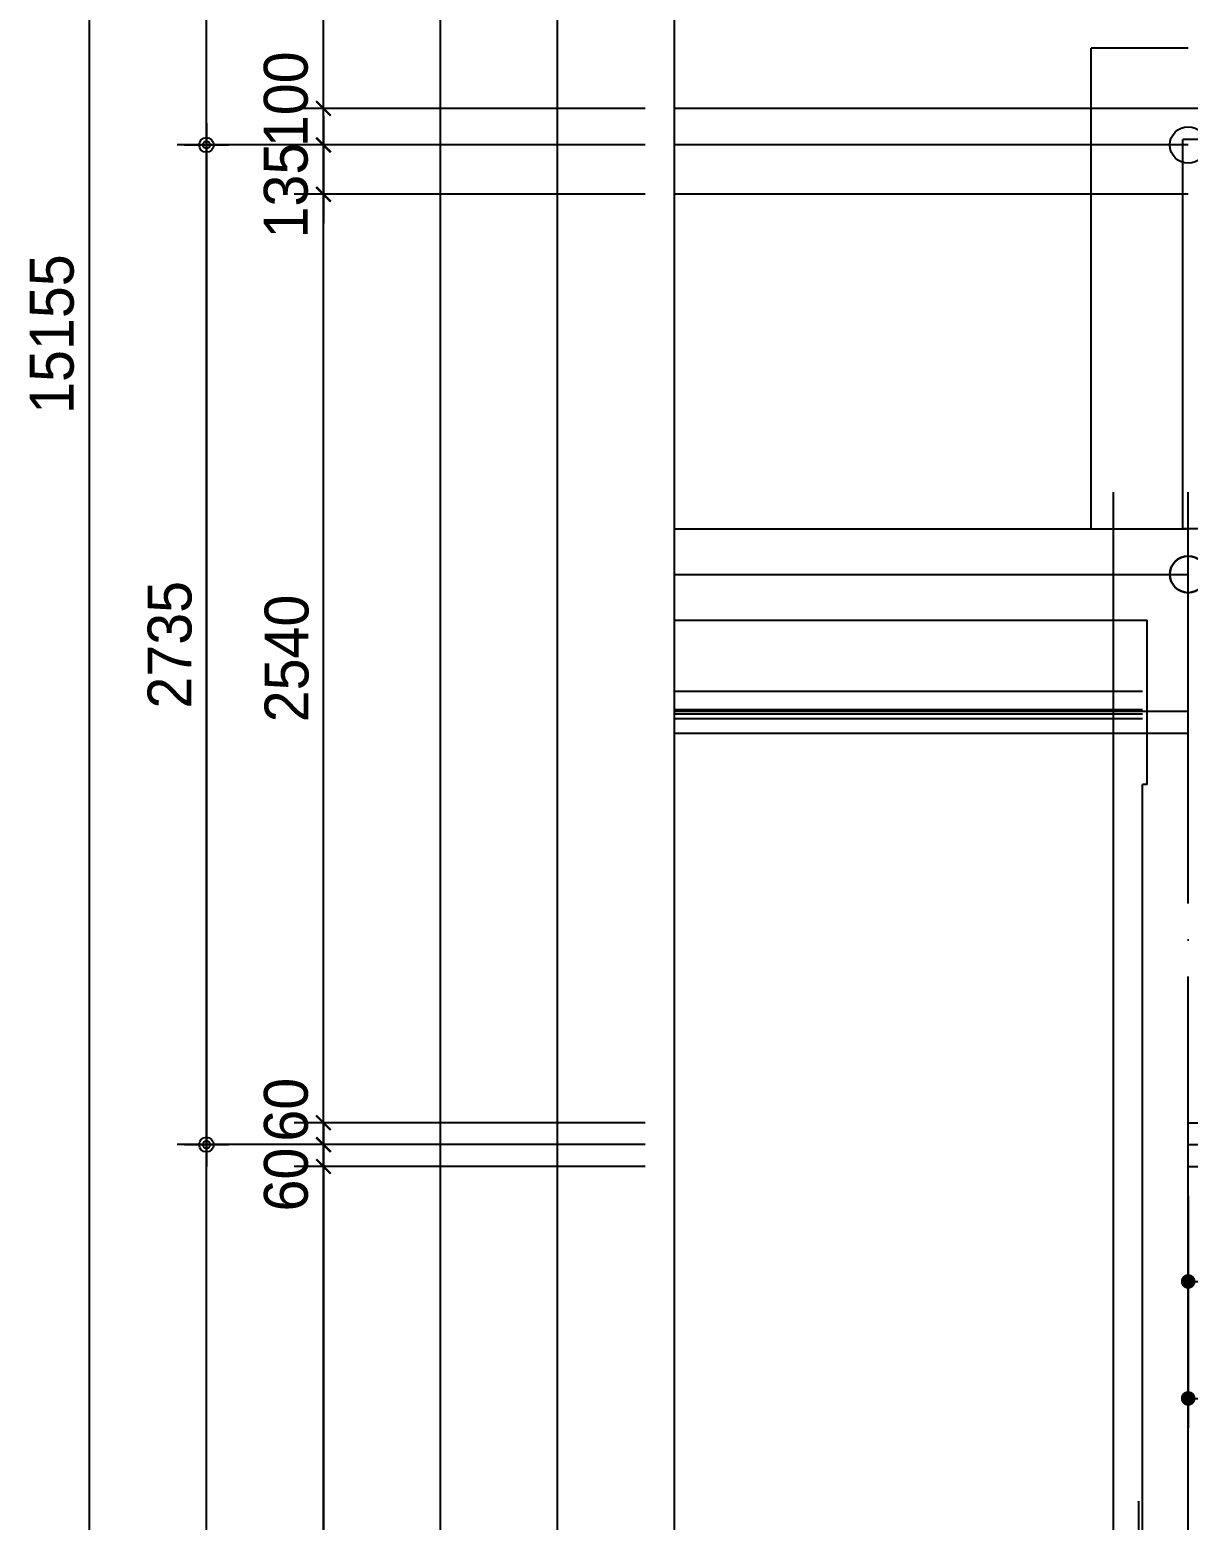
# Model space of a CAD drawing. Header units: millimetres. Extents: x 0 to 92204, y -190080 to 23760.
# Drawn here: x 7712 to 10880, y -15320 to -11242 of the extents above; entities that cross this region are included whole.
import ezdxf
from ezdxf.xclip import XClip

# ---------------------------------------------------------------- set-up
doc = ezdxf.new("R2010")
doc.units = ezdxf.units.MM
doc.header["$LTSCALE"] = 100
doc.header["$XCLIPFRAME"] = 0
doc.linetypes.add('AUDIT_D_220706163347-0', pattern=[0])
doc.linetypes.add('CEN', pattern=[62, 60, -1, 0, -1])
doc.layers.get('defpoints').update_dxf_attribs({"color": 139})
for name, color, linetype in [('AA-XXXX-DIMS', 7, 'Continuous'), ('CEN_CON', 1, 'CEN'), ('CEN_WALL', 12, 'CEN'), ('CONC', 2, 'Continuous'), ('DIM', 7, 'AUDIT_D_220706163347-0'), ('MC', 135, 'Continuous'), ('WAL_DRY', 7, 'Continuous')]:
    doc.layers.add(name, color=color, linetype=linetype)
doc.layers.add('AA-XXXX-MC', color=153, linetype='AUDIT_D_220706163347-0', plot=False)
doc.layers.add('Defpoint', color=135, linetype='Continuous', plot=False)
doc.styles.add('HAUD01', font='Dotum.ttf')
doc.styles.add('맑은 고딕', font='malgun.ttf')
doc.styles.add('맑은고딕', font='malgun.ttf', dxfattribs={"width": 0.9})
doc.dimstyles.new('DIM_40', dxfattribs={"dimscale": 40, "dimtxt": 3, "dimasz": 1, "dimexe": 2, "dimexo": 2, "dimgap": 1, "dimtad": 1, "dimdec": 0, "dimzin": 0, "dimdsep": 46, "dimtxsty": '맑은고딕', "dimblk1": 'DIMDOT', "dimblk2": 'DIMDOT', "dimsah": 1, "dimcen": 0.09, "dimdle": 2, "dimclrd": 7, "dimclre": 7, "dimclrt": 3, "dimadec": 0, "dimazin": 0, "dimtfac": 1, "dimtdec": 0, "dimtix": 1, "dimtmove": 2, "dimatfit": 3, "dimldrblk": 'DIMDOT', "dimfxl": 2, "dimtolj": 1, "dimtzin": 0, "dimarcsym": 0})
doc.dimstyles.new('MCDIM_40', dxfattribs={"dimscale": 40, "dimtxt": 3, "dimasz": 1, "dimexe": 2, "dimexo": 2, "dimgap": 1, "dimtad": 1, "dimdec": 0, "dimzin": 0, "dimdsep": 46, "dimtxsty": '맑은고딕', "dimblk1": 'ARCHTICK', "dimblk2": 'ARCHTICK', "dimsah": 1, "dimcen": 0.09, "dimdle": 2, "dimclrd": 7, "dimclre": 7, "dimclrt": 3, "dimadec": 0, "dimazin": 0, "dimtfac": 1, "dimtdec": 0, "dimtix": 1, "dimtmove": 2, "dimatfit": 3, "dimldrblk": 'ARCHTICK', "dimfxl": 1, "dimtolj": 1, "dimtzin": 0, "dimarcsym": 0})
doc.dimstyles.new('NDIM40-in', dxfattribs={"dimscale": 40, "dimtxt": 2.4, "dimasz": 1, "dimexe": 2, "dimexo": 2, "dimgap": 1.2, "dimtad": 1, "dimdec": 0, "dimrnd": 0.25, "dimzin": 0, "dimdsep": 46, "dimtxsty": '맑은 고딕', "dimblk": 'DOT', "dimcen": 5, "dimclrd": 256, "dimclre": 256, "dimclrt": 3, "dimadec": 0, "dimazin": 0, "dimtfac": 1, "dimtdec": 0, "dimtix": 1, "dimtmove": 2, "dimatfit": 1, "dimldrblk": 'DIMDOT', "dimfxl": 0, "dimtolj": 1, "dimtzin": 0, "dimarcsym": 0})

# ---------------------------------------------------------------- blocks, each defined once
blk = doc.blocks.new('U-76B(기본)', base_point=(218292.1, 9215.4))
at = {"layer": 'CEN_WALL'}
blk.add_line((209152.1, 19750.4), (209152.1, 18915.4), dxfattribs=at)
at = {"layer": 'CONC'}
for p, q in [((210837.1, 19765.4), (211902.1, 19765.4)), ((210837.1, 19638.4), (210837.1, 19765.4)), ((211902.1, 17245.4), (211902.1, 19765.4))]:
    blk.add_line(p, q, dxfattribs=at)
at = {"layer": 'Defpoint'}
blk.add_circle((211887.1, 19750.4), 50, dxfattribs=at)
at = {"layer": 'MC'}
for p, q in [((209092.1, 19750.4), (209092.1, 18915.4)), ((209212.1, 19750.4), (209212.1, 18915.4))]:
    blk.add_line(p, q, dxfattribs=at)
blk = doc.blocks.new('U-76A(기본)', base_point=(206307.1, 38575.4))
at = {"layer": 'CEN_CON'}
for p, q in [((206307.1, 38275.4), (206307.1, 45600.4)), ((208742.1, 45375.4), (206307.1, 45375.4))]:
    blk.add_line(p, q, dxfattribs=at)
at = {"layer": 'CEN_WALL'}
blk.add_line((206307.1, 45000.4), (208201.2, 45000.4), dxfattribs=at)
at = {"layer": 'CONC'}
for p, q in [((209122.1, 45500.4), (206307.1, 45500.4)), ((208982.1, 45250.4), (206419.1, 45250.4)), ((206419.1, 44800.4), (206419.1, 45250.4)), ((206419.1, 44800.4), (206432.1, 44800.4)), ((206432.1, 42690.4), (206432.1, 44800.4))]:
    blk.add_line(p, q, dxfattribs=at)
at = {"layer": 'Defpoint'}
blk.add_circle((206307.1, 45375.4), 50, dxfattribs=at)
at = {"layer": 'MC'}
for p, q in [((206512.1, 45600.4), (206512.1, 42380.4)), ((206307.1, 44940.4), (208201.2, 44940.4)), ((206442.1, 38275.4), (206442.1, 42840.4))]:
    blk.add_line(p, q, dxfattribs=at)
at = {"layer": 'WAL_DRY'}
for p, q in [((206432.1, 45055.4), (208077.1, 45055.4)), ((206432.1, 45005.4), (208077.1, 45005.4)), ((206432.1, 44992.9), (208064.6, 44992.9)), ((206432.1, 44980.4), (208052.1, 44980.4))]:
    blk.add_line(p, q, dxfattribs=at)
blk = doc.blocks.new('DIMDOT')
at = {"layer": 'AA-XXXX-DIMS'}
for p, q in [((0, -1.5), (0, 1.5)), ((-1.5, 0), (1.5, 0))]:
    blk.add_line(p, q, dxfattribs=at)
for radius in [0.5, 0.25]:
    blk.add_circle((0, 0), radius, dxfattribs=at)
blk = doc.blocks.new('*D3030')
at = {"layer": 'defpoints', "color": 0, "transparency": 16777216}
for p in [(7874.9, -28137.1), (9474.9, -28137.1), (9474.9, -43292.1)]:
    blk.add_point(p, dxfattribs=at)
at = {"layer": 'DIM', "color": 7, "lineweight": -2, "transparency": 16777216}
for p, q in [((9394.9, -28137.1), (7794.9, -28137.1)), ((7874.9, -43252.1), (7874.9, -28177.1)), ((9394.9, -43292.1), (7794.9, -43292.1))]:
    blk.add_line(p, q, dxfattribs=at)
at = {"layer": 'DIM', "color": 7, "lineweight": -2, "transparency": 16777216, "xscale": 40, "yscale": 40, "zscale": 40}
for p, rotation in [((7874.9, -28137.1), 90), ((7874.9, -43292.1), 270)]:
    blk.add_blockref('DIMDOT', p, dxfattribs=dict(at, rotation=rotation))
at = {"layer": 'DIM', "color": 3, "transparency": 16777216, "insert": (7772.6, -35834.6), "char_height": 120, "attachment_point": 5, "rotation": 90, "style": 'HAUD01'}
blk.add_mtext('\\A1;15155', dxfattribs=at)
blk = doc.blocks.new('*D3032')
at = {"layer": 'defpoints', "color": 0, "transparency": 16777216}
for p in [(8194.9, -38052.1), (9474.9, -38052.1), (9474.9, -41612.1)]:
    blk.add_point(p, dxfattribs=at)
at = {"layer": 'DIM', "color": 7, "lineweight": -2, "transparency": 16777216}
for p, q in [((9394.9, -38052.1), (8114.9, -38052.1)), ((8194.9, -41572.1), (8194.9, -38092.1)), ((9394.9, -41612.1), (8114.9, -41612.1))]:
    blk.add_line(p, q, dxfattribs=at)
at = {"layer": 'DIM', "color": 7, "lineweight": -2, "transparency": 16777216, "xscale": 40, "yscale": 40, "zscale": 40}
for p, rotation in [((8194.9, -38052.1), 90), ((8194.9, -41612.1), 270)]:
    blk.add_blockref('DIMDOT', p, dxfattribs=dict(at, rotation=rotation))
at = {"layer": 'DIM', "color": 3, "transparency": 16777216, "insert": (8094.8, -39832.1), "char_height": 120, "attachment_point": 5, "rotation": 90, "style": 'HAUD01'}
blk.add_mtext('\\A1;3560', dxfattribs=at)
blk = doc.blocks.new('*D3033')
at = {"layer": 'defpoints', "color": 0, "transparency": 16777216}
for p in [(8194.9, -33157.1), (9474.9, -33157.1), (9474.9, -35317.1)]:
    blk.add_point(p, dxfattribs=at)
at = {"layer": 'DIM', "color": 7, "lineweight": -2, "transparency": 16777216}
for p, q in [((9394.9, -33157.1), (8114.9, -33157.1)), ((8194.9, -35277.1), (8194.9, -33197.1)), ((9394.9, -35317.1), (8114.9, -35317.1))]:
    blk.add_line(p, q, dxfattribs=at)
at = {"layer": 'DIM', "color": 7, "lineweight": -2, "transparency": 16777216, "xscale": 40, "yscale": 40, "zscale": 40}
for p, rotation in [((8194.9, -33157.1), 90), ((8194.9, -35317.1), 270)]:
    blk.add_blockref('DIMDOT', p, dxfattribs=dict(at, rotation=rotation))
at = {"layer": 'DIM', "color": 3, "transparency": 16777216, "insert": (8094.8, -34237.1), "char_height": 120, "attachment_point": 5, "rotation": 90, "style": 'HAUD01'}
blk.add_mtext('\\A1;2160', dxfattribs=at)
blk = doc.blocks.new('_ArchTick')
at = {"color": 0, "linetype": 'ByBlock', "const_width": 0.15}
blk.add_lwpolyline([(-0.5, -0.5), (0.5, 0.5)], dxfattribs=at)
blk = doc.blocks.new('*D3037')
at = {"layer": 'defpoints', "color": 0, "transparency": 16777216}
for p in [(8514.9, -35217.1), (9474.9, -35217.1), (9474.9, -35317.1)]:
    blk.add_point(p, dxfattribs=at)
at = {"layer": 'DIM', "color": 7, "lineweight": -2, "transparency": 16777216}
for p, q in [((8514.9, -35397.1), (8514.9, -35137.1)), ((9394.9, -35217.1), (8434.9, -35217.1)), ((9394.9, -35317.1), (8434.9, -35317.1))]:
    blk.add_line(p, q, dxfattribs=at)
at = {"layer": 'DIM', "color": 7, "lineweight": -2, "transparency": 16777216, "xscale": 40, "yscale": 40, "zscale": 40}
for p, rotation in [((8514.9, -35217.1), 90), ((8514.9, -35317.1), 270)]:
    blk.add_blockref('_ArchTick', p, dxfattribs=dict(at, rotation=rotation))
at = {"layer": 'DIM', "color": 3, "transparency": 16777216, "insert": (8412.6, -35192.2), "char_height": 120, "attachment_point": 5, "rotation": 90, "style": 'HAUD01'}
blk.add_mtext('\\A1;100', dxfattribs=at)
blk = doc.blocks.new('*D3038')
at = {"layer": 'defpoints', "color": 0, "transparency": 16777216}
for p in [(8514.9, -33217.1), (9474.9, -33217.1), (9474.9, -35217.1)]:
    blk.add_point(p, dxfattribs=at)
at = {"layer": 'DIM', "color": 7, "lineweight": -2, "transparency": 16777216}
for p, q in [((8514.9, -35297.1), (8514.9, -33137.1)), ((9394.9, -33217.1), (8434.9, -33217.1)), ((9394.9, -35217.1), (8434.9, -35217.1))]:
    blk.add_line(p, q, dxfattribs=at)
at = {"layer": 'DIM', "color": 7, "lineweight": -2, "transparency": 16777216, "xscale": 40, "yscale": 40, "zscale": 40}
for p, rotation in [((8514.9, -33217.1), 90), ((8514.9, -35217.1), 270)]:
    blk.add_blockref('_ArchTick', p, dxfattribs=dict(at, rotation=rotation))
at = {"layer": 'DIM', "color": 3, "transparency": 16777216, "insert": (8414.8, -34217.1), "char_height": 120, "attachment_point": 5, "rotation": 90, "style": 'HAUD01'}
blk.add_mtext('\\A1;2000', dxfattribs=at)
blk = doc.blocks.new('*D3070')
at = {"layer": 'defpoints', "color": 0, "transparency": 16777216}
for p in [(8514.9, -35452.1), (9474.9, -35452.1), (9474.9, -37992.1)]:
    blk.add_point(p, dxfattribs=at)
at = {"layer": 'DIM', "color": 7, "lineweight": -2, "transparency": 16777216}
for p, q in [((8514.9, -38072.1), (8514.9, -35372.1)), ((9394.9, -35452.1), (8434.9, -35452.1)), ((9394.9, -37992.1), (8434.9, -37992.1))]:
    blk.add_line(p, q, dxfattribs=at)
at = {"layer": 'DIM', "color": 7, "lineweight": -2, "transparency": 16777216, "xscale": 40, "yscale": 40, "zscale": 40}
for p, rotation in [((8514.9, -35452.1), 90), ((8514.9, -37992.1), 270)]:
    blk.add_blockref('_ArchTick', p, dxfattribs=dict(at, rotation=rotation))
at = {"layer": 'DIM', "color": 3, "transparency": 16777216, "insert": (8414.8, -36722.1), "char_height": 120, "attachment_point": 5, "rotation": 90, "style": 'HAUD01'}
blk.add_mtext('\\A1;2540', dxfattribs=at)
blk = doc.blocks.new('*D3071')
at = {"layer": 'defpoints', "color": 0, "transparency": 16777216}
for p in [(9474.9, -37992.1), (8514.9, -38052.1), (9474.9, -38052.1)]:
    blk.add_point(p, dxfattribs=at)
at = {"layer": 'DIM', "color": 7, "lineweight": -2, "transparency": 16777216}
for p, q in [((8514.9, -37992.1), (8514.9, -37952.1)), ((9394.9, -37992.1), (8434.9, -37992.1)), ((8514.9, -37992.1), (8514.9, -38052.1)), ((9394.9, -38052.1), (8434.9, -38052.1)), ((8514.9, -38052.1), (8514.9, -38092.1))]:
    blk.add_line(p, q, dxfattribs=at)
at = {"layer": 'DIM', "color": 7, "lineweight": -2, "transparency": 16777216, "xscale": 40, "yscale": 40, "zscale": 40}
for p, rotation in [((8514.9, -37992.1), 270), ((8514.9, -38052.1), 90)]:
    blk.add_blockref('_ArchTick', p, dxfattribs=dict(at, rotation=rotation))
at = {"layer": 'DIM', "color": 3, "transparency": 16777216, "insert": (8412.9, -37956.6), "char_height": 120, "attachment_point": 5, "rotation": 90, "style": 'HAUD01'}
blk.add_mtext('\\A1;60', dxfattribs=at)
blk = doc.blocks.new('*D3072')
at = {"layer": 'defpoints', "color": 0, "transparency": 16777216}
for p in [(9474.9, -38112.1), (8514.9, -41412.1), (9474.9, -41412.1)]:
    blk.add_point(p, dxfattribs=at)
at = {"layer": 'DIM', "color": 7, "lineweight": -2, "transparency": 16777216}
for p, q in [((8514.9, -38032.1), (8514.9, -41492.1)), ((9394.9, -38112.1), (8434.9, -38112.1)), ((9394.9, -41412.1), (8434.9, -41412.1))]:
    blk.add_line(p, q, dxfattribs=at)
at = {"layer": 'DIM', "color": 7, "lineweight": -2, "transparency": 16777216, "xscale": 40, "yscale": 40, "zscale": 40}
for p, rotation in [((8514.9, -38112.1), 90), ((8514.9, -41412.1), 270)]:
    blk.add_blockref('_ArchTick', p, dxfattribs=dict(at, rotation=rotation))
at = {"layer": 'DIM', "color": 3, "transparency": 16777216, "insert": (8414.8, -39762.1), "char_height": 120, "attachment_point": 5, "rotation": 90, "style": 'HAUD01'}
blk.add_mtext('\\A1;3300', dxfattribs=at)
blk = doc.blocks.new('*D3074')
at = {"layer": 'defpoints', "color": 0, "transparency": 16777216}
for p in [(9474.9, -35317.1), (8194.9, -38052.1), (9474.9, -38052.1)]:
    blk.add_point(p, dxfattribs=at)
at = {"layer": 'DIM', "color": 7, "lineweight": -2, "transparency": 16777216}
for p, q in [((9394.9, -35317.1), (8114.9, -35317.1)), ((8194.9, -35357.1), (8194.9, -38012.1)), ((9394.9, -38052.1), (8114.9, -38052.1))]:
    blk.add_line(p, q, dxfattribs=at)
at = {"layer": 'DIM', "color": 7, "lineweight": -2, "transparency": 16777216, "xscale": 40, "yscale": 40, "zscale": 40}
for p, rotation in [((8194.9, -35317.1), 90), ((8194.9, -38052.1), 270)]:
    blk.add_blockref('DIMDOT', p, dxfattribs=dict(at, rotation=rotation))
at = {"layer": 'DIM', "color": 3, "transparency": 16777216, "insert": (8094.8, -36684.6), "char_height": 120, "attachment_point": 5, "rotation": 90, "style": 'HAUD01'}
blk.add_mtext('\\A1;2735', dxfattribs=at)
blk = doc.blocks.new('*D3076')
at = {"layer": 'defpoints', "color": 0, "transparency": 16777216}
for p in [(8514.9, -38052.1), (9474.9, -38052.1), (9474.9, -38112.1)]:
    blk.add_point(p, dxfattribs=at)
at = {"layer": 'DIM', "color": 7, "lineweight": -2, "transparency": 16777216}
for p, q in [((8514.9, -38052.1), (8514.9, -38012.1)), ((9394.9, -38052.1), (8434.9, -38052.1)), ((8514.9, -38112.1), (8514.9, -38052.1)), ((9394.9, -38112.1), (8434.9, -38112.1)), ((8514.9, -38112.1), (8514.9, -38152.1))]:
    blk.add_line(p, q, dxfattribs=at)
at = {"layer": 'DIM', "color": 7, "lineweight": -2, "transparency": 16777216, "xscale": 40, "yscale": 40, "zscale": 40}
for p, rotation in [((8514.9, -38052.1), 270), ((8514.9, -38112.1), 90)]:
    blk.add_blockref('_ArchTick', p, dxfattribs=dict(at, rotation=rotation))
at = {"layer": 'DIM', "color": 3, "transparency": 16777216, "insert": (8412.9, -38147.6), "char_height": 120, "attachment_point": 5, "rotation": 90, "style": 'HAUD01'}
blk.add_mtext('\\A1;60', dxfattribs=at)
blk = doc.blocks.new('*D3077')
at = {"layer": 'defpoints', "color": 0, "transparency": 16777216}
for p in [(9474.9, -35317.1), (8514.9, -35452.1), (9474.9, -35452.1)]:
    blk.add_point(p, dxfattribs=at)
at = {"layer": 'DIM', "color": 7, "lineweight": -2, "transparency": 16777216}
for p, q in [((8514.9, -35237.1), (8514.9, -35532.1)), ((9394.9, -35317.1), (8434.9, -35317.1)), ((9394.9, -35452.1), (8434.9, -35452.1))]:
    blk.add_line(p, q, dxfattribs=at)
at = {"layer": 'DIM', "color": 7, "lineweight": -2, "transparency": 16777216, "xscale": 40, "yscale": 40, "zscale": 40}
for p, rotation in [((8514.9, -35317.1), 90), ((8514.9, -35452.1), 270)]:
    blk.add_blockref('_ArchTick', p, dxfattribs=dict(at, rotation=rotation))
at = {"layer": 'DIM', "color": 3, "transparency": 16777216, "insert": (8412.6, -35442), "char_height": 120, "attachment_point": 5, "rotation": 90, "style": 'HAUD01'}
blk.add_mtext('\\A1;135', dxfattribs=at)
blk = doc.blocks.new('CO-102-MF', base_point=(243441.5, -43595.4))
at = {"layer": 'CONC'}
for p in [(277166.5, -46690.4), (277431.5, -45375.4)]:
    blk.add_line(p, (277166.5, -45375.4), dxfattribs=at)
at = {"layer": 'Defpoint'}
blk.add_circle((277431.5, -46815.4), 50, dxfattribs=at)
blk = doc.blocks.new('_Dot')
at = {"color": 0, "linetype": 'ByBlock', "lineweight": -2}
blk.add_line((-0.5, 0), (-1, 0), dxfattribs=at)
at = {"color": 0, "linetype": 'ByBlock', "const_width": 0.5}
blk.add_lwpolyline([(-0.25, 0, 1), (0.25, 0, 1)], format="xyb", close=True, dxfattribs=at)
blk = doc.blocks.new('*D263')
at = {"layer": 'defpoints', "color": 0, "transparency": 16777216}
for p in [(10880, -14352.1), (11615, -14352.1), (11615, -14666.5)]:
    blk.add_point(p, dxfattribs=at)
at = {"layer": 'DIM', "lineweight": -2, "transparency": 16777216}
for p, q in [((10880, -14432.1), (10880, -14746.5)), ((11615, -14432.1), (11615, -14746.5)), ((10920, -14666.5), (11575, -14666.5))]:
    blk.add_line(p, q, dxfattribs=at)
at = {"layer": 'DIM', "lineweight": -2, "transparency": 16777216, "xscale": 40, "yscale": 40, "zscale": 40, "rotation": 180}
blk.add_blockref('_Dot', (10880, -14666.5), dxfattribs=at)
at = {"layer": 'DIM', "lineweight": -2, "transparency": 16777216, "xscale": 40, "yscale": 40, "zscale": 40}
blk.add_blockref('_Dot', (11615, -14666.5), dxfattribs=at)
at = {"layer": 'DIM', "color": 3, "transparency": 16777216, "insert": (11247.5, -14568.9), "char_height": 96, "attachment_point": 5, "style": '맑은 고딕'}
blk.add_mtext('\\A1;735', dxfattribs=at)
blk = doc.blocks.new('*D270')
at = {"layer": 'defpoints', "color": 0, "transparency": 16777216}
for p in [(10880, -14352.1), (12870, -14352.1), (12870, -14986.5)]:
    blk.add_point(p, dxfattribs=at)
at = {"layer": 'DIM', "lineweight": -2, "transparency": 16777216}
for p, q in [((10880, -14432.1), (10880, -15066.5)), ((12870, -14432.1), (12870, -15066.5)), ((10920, -14986.5), (12830, -14986.5))]:
    blk.add_line(p, q, dxfattribs=at)
at = {"layer": 'DIM', "lineweight": -2, "transparency": 16777216, "xscale": 40, "yscale": 40, "zscale": 40, "rotation": 180}
blk.add_blockref('_Dot', (10880, -14986.5), dxfattribs=at)
at = {"layer": 'DIM', "lineweight": -2, "transparency": 16777216, "xscale": 40, "yscale": 40, "zscale": 40}
blk.add_blockref('_Dot', (12870, -14986.5), dxfattribs=at)
at = {"layer": 'DIM', "color": 3, "transparency": 16777216, "insert": (11875, -14888.6), "char_height": 96, "attachment_point": 5, "style": '맑은 고딕'}
blk.add_mtext('\\A1;1990', dxfattribs=at)
blk = doc.blocks.new('DIM-1108')
at = {"layer": 'DIM'}
for base, p1, p2, angle, dimstyle, override, picture, middle in [((7874.9, -28137.1), (9474.9, -43292.1), (9474.9, -28137.1), 90, 'DIM_40', {"dimscale": 40, "dimtxsty": 'HAUD01'}, '*D3030', (7772.6, -35834.6)), ((8514.9, -35217.1), (9474.9, -35317.1), (9474.9, -35217.1), 90, 'MCDIM_40', {"dimtxsty": 'HAUD01'}, '*D3037', (8412.6, -35192.2)), ((8514.9, -35452.1), (9474.9, -35317.1), (9474.9, -35452.1), 270, 'MCDIM_40', {"dimtxsty": 'HAUD01'}, '*D3077', (8412.6, -35442)), ((8514.9, -38052.1), (9474.9, -37992.1), (9474.9, -38052.1), 270, 'MCDIM_40', {"dimtxsty": 'HAUD01'}, '*D3071', (8412.9, -37956.6)), ((8514.9, -38052.1), (9474.9, -38112.1), (9474.9, -38052.1), 90, 'MCDIM_40', {"dimtxsty": 'HAUD01'}, '*D3076', (8412.9, -38147.6))]:
    dim = blk.add_linear_dim(base=base, p1=p1, p2=p2, angle=angle, dimstyle=dimstyle, override=override, dxfattribs=at)
    dim.commit()
    dim.dimension.update_dxf_attribs({"geometry": picture, "text_midpoint": middle, "dimtype": 128})
for base, p1, p2, angle, dimstyle, override, picture, middle in [((8194.9, -33157.1), (9474.9, -35317.1), (9474.9, -33157.1), 90, 'DIM_40', {"dimscale": 40, "dimtxsty": 'HAUD01'}, '*D3033', (8094.8, -34237.1)), ((8514.9, -33217.1), (9474.9, -35217.1), (9474.9, -33217.1), 90, 'MCDIM_40', {"dimtxsty": 'HAUD01'}, '*D3038', (8414.8, -34217.1)), ((8194.9, -38052.1), (9474.9, -35317.1), (9474.9, -38052.1), 270, 'DIM_40', {"dimscale": 40, "dimtxsty": 'HAUD01'}, '*D3074', (8094.8, -36684.6)), ((8514.9, -35452.1), (9474.9, -37992.1), (9474.9, -35452.1), 90, 'MCDIM_40', {"dimtxsty": 'HAUD01'}, '*D3070', (8414.8, -36722.1)), ((8194.9, -38052.1), (9474.9, -41612.1), (9474.9, -38052.1), 90, 'DIM_40', {"dimscale": 40, "dimtxsty": 'HAUD01'}, '*D3032', (8094.8, -39832.1)), ((8514.9, -41412.1), (9474.9, -38112.1), (9474.9, -41412.1), 270, 'MCDIM_40', {"dimtxsty": 'HAUD01'}, '*D3072', (8414.8, -39762.1))]:
    dim = blk.add_linear_dim(base=base, p1=p1, p2=p2, angle=angle, dimstyle=dimstyle, override=override, dxfattribs=at)
    dim.commit()
    dim.dimension.update_dxf_attribs({"geometry": picture, "text_midpoint": middle})

msp = doc.modelspace()

# ---------------------------------------------------------------- linework, layer by layer
at = {"layer": 'AA-XXXX-MC'}
for p, q in [((13285, -11457.1), (9474.9, -11457.1)), ((10880, -11692.1), (9474.9, -11692.1))]:
    msp.add_line(p, q, dxfattribs=at)
at = {"layer": 'CEN_CON'}
msp.add_line((10880, -11557.1), (9474.9, -11557.1), dxfattribs=at)
at = {"layer": 'defpoints'}
for points in [[(23315, -21432.1), (7874.9, -21432.1), (7874.9, -1905.5), (23315, -1905.5)], [(22995, -21112.1), (8194.9, -21112.1), (8194.9, -2225.5), (22995, -2225.5)], [(22675, -20792.1), (8514.9, -20792.1), (8514.9, -2545.5), (22675, -2545.5)], [(22355, -20472.1), (8834.9, -20472.1), (8834.9, -2865.5), (22355, -2865.5)], [(22035, -20152.1), (9154.9, -20152.1), (9154.9, -3185.5), (22035, -3185.5)], [(21715, -19832.1), (9474.9, -19832.1), (9474.9, -3505.5), (21715, -3505.5)]]:
    msp.add_lwpolyline(points, close=True, dxfattribs=at)

# ---------------------------------------------------------------- block references
msp.add_blockref('DIM-1108', (0, 23760))
ref = msp.add_blockref('CO-102-MF', (-23110, -9512.1))
XClip(ref).set_block_clipping_path([(276026.3244564179, -53915.4314149194), (288266.4609298812, -37588.839131526)])
at = {"rotation": 90}
msp.add_blockref('U-76B(기본)', (21415, -5152.1), dxfattribs=at)
ref = msp.add_blockref('U-76A(기본)', (10880, -19532.1), dxfattribs=dict(xscale=-1))
XClip(ref).set_block_clipping_path([(195472.1148688775, 38275.3918016901), (207712.2513423408, 54601.9840850835)])

# ---------------------------------------------------------------- dimensions: what is measured, and where the dimension line sits
at = {"layer": 'DIM'}
for base, p2, picture, middle in [((11615, -14666.5), (11615, -14352.1), '*D263', (11247.5, -14568.9)), ((12870, -14986.5), (12870, -14352.1), '*D270', (11875, -14888.6))]:
    dim = msp.add_linear_dim(base=base, p1=(10880, -14352.1), p2=p2, angle=180, dimstyle='NDIM40-in', override={"dimscale": 40}, dxfattribs=at)
    dim.commit()
    dim.dimension.update_dxf_attribs({"geometry": picture, "text_midpoint": middle})

doc.saveas('drawing.dxf')
